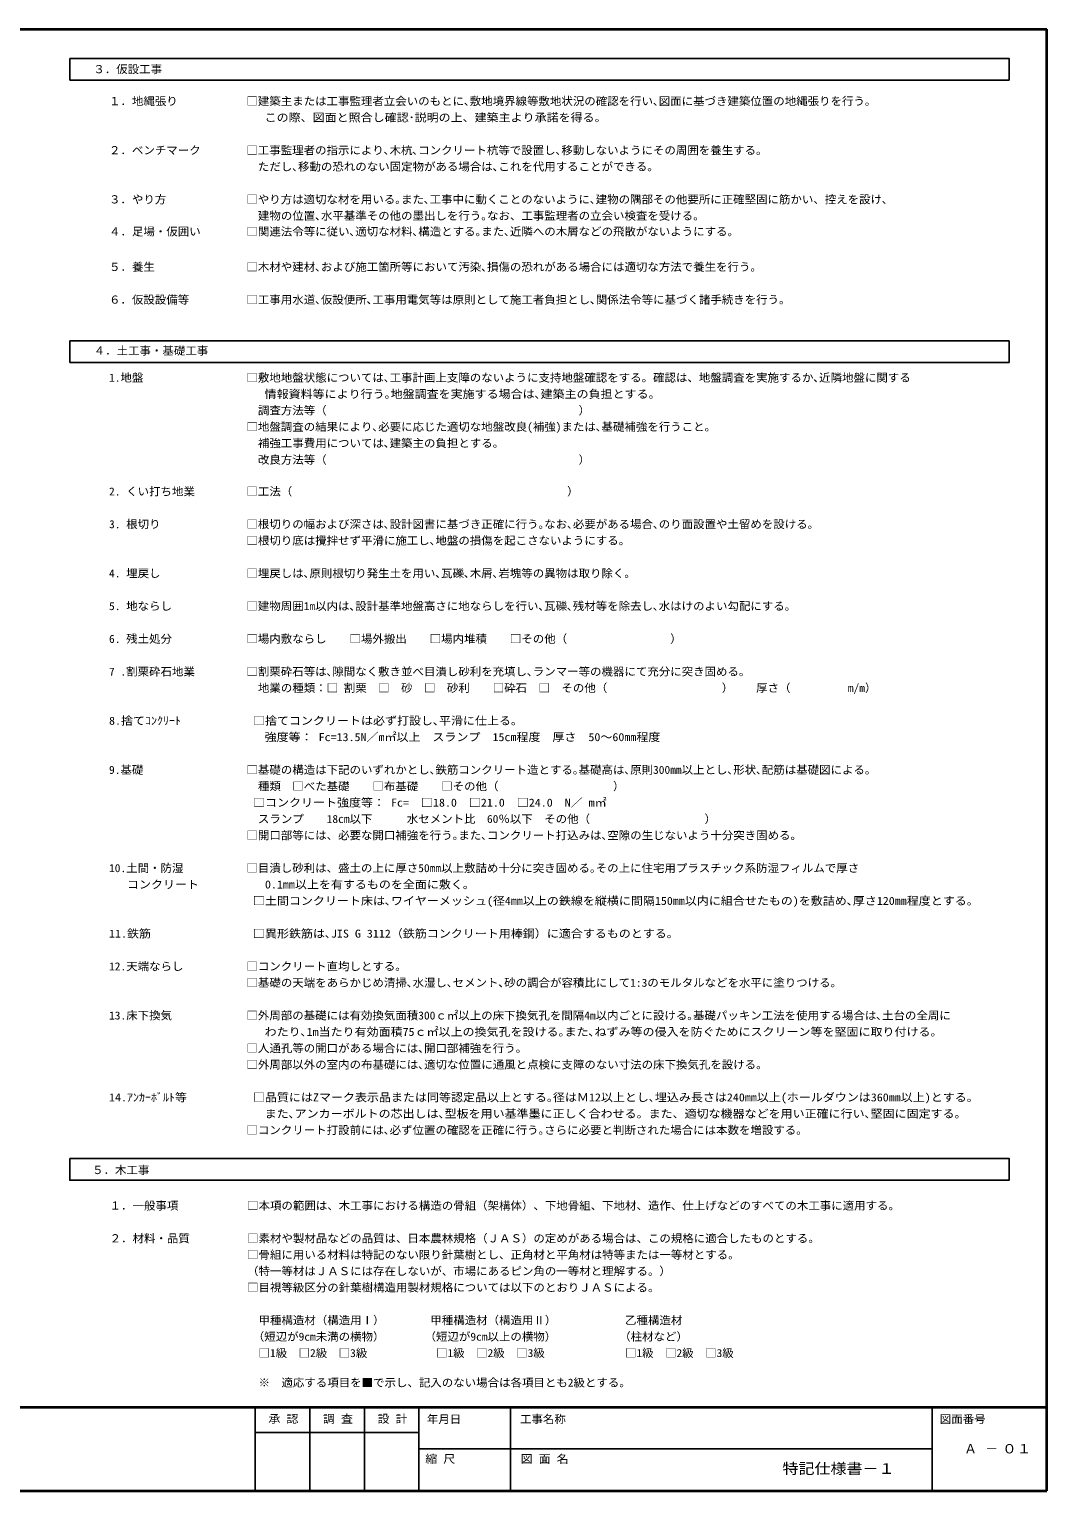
# Model space of a CAD drawing. Units: millimetres, scale not verified. Extents: x -40931 to 15029, y -141958 to 29962.
# Drawn here: x -12951 to 15029, y -10200 to 29962 of the extents above; entities that cross this region are included whole.
import ezdxf
from ezdxf.enums import TextEntityAlignment as Align

# ---------------------------------------------------------------- set-up
doc = ezdxf.new("R2010")
doc.units = ezdxf.units.MM
doc.header["$LTSCALE"] = 100
doc.layers.add('0-0_通り芯', color=7, linetype='Continuous')
doc.layers.add('0-8', color=7, linetype='Continuous')
for name, color, linetype, lineweight in [('0-3_建具', 4, 'Continuous', 25), ('0-4_その他', 6, 'Continuous', 35), ('0-F', 3, 'Continuous', 25)]:
    doc.layers.add(name, color=color, linetype=linetype, lineweight=lineweight)
doc.styles.add('ＭＳ ゴシック', font='')
doc.styles.get('ＭＳ ゴシック').set_extended_font_data('MS Gothic')

msp = doc.modelspace()

# ---------------------------------------------------------------- linework, layer by layer
at = {"layer": '0-3_建具'}
for p, q in [((-11836.5, 28562.5), (-11836.5, 29162.2)), ((13991.1, 28562.5), (-11836.5, 28562.5)), ((-11836.5, 21399.7), (13991.1, 21399.7)), ((-11836.5, 20800), (-11836.5, 21399.7)), ((13991.1, 21399.7), (13991.1, 20800)), ((13991.1, 20800), (-11836.5, 20800))]:
    msp.add_line(p, q, dxfattribs=at)
msp.add_lwpolyline([(-11836.5, 29162.2), (13991.1, 29162.2), (13991.1, 28562.5)], dxfattribs=at)
msp.add_lwpolyline([(-11836.5, -1068.7), (13991.1, -1068.7), (13991.1, -1668.4), (-11836.5, -1668.4)], close=True, dxfattribs=at)
at = {"layer": '0-4_その他'}
for p in [(-40931.2, 29962.2), (15028.8, -10200.5)]:
    msp.add_line(p, (15028.8, 29962.2), dxfattribs=at)
at = {"layer": '0-F', "color": 6, "lineweight": 35}
for p, q in [((-40931.2, -7900.5), (15028.8, -7900.5)), ((-40931.2, -10200.5), (15028.8, -10200.5))]:
    msp.add_line(p, q, dxfattribs=at)
at = {"layer": '0-F'}
for p, q in [((-6734.1, -7900.5), (-6734.1, -10200.5)), ((-5234.1, -7900.5), (-5234.1, -10200.5)), ((-3734.1, -7900.5), (-3734.1, -10200.5)), ((-2234.1, -7900.5), (-2234.1, -10200.5)), ((283.1, -7900.5), (283.1, -10200.5)), ((11877.7, -7900.5), (11877.7, -10200.5)), ((-6734.1, -8600.5), (-2234.1, -8600.5)), ((-2234.1, -9050.5), (11877.7, -9050.5))]:
    msp.add_line(p, q, dxfattribs=at)

# ---------------------------------------------------------------- texts
at = {"layer": '0-0_通り芯', "style": 'ＭＳ ゴシック'}
for s, p in [('Ａ', (12757.9, -9250.5)), ('－', (13341.2, -9250.5))]:
    msp.add_text(s, height=256.6, dxfattribs=at).set_placement(p, align=Align.BOTTOM_LEFT)
at = {"layer": '0-0_通り芯', "style": 'ＭＳ ゴシック', "width": 1.15}
msp.add_text('０１', height=256.6, dxfattribs=at).set_placement((13799.5, -9250.5), align=Align.BOTTOM_LEFT)
at = {"layer": '0-8', "style": 'ＭＳ ゴシック'}
for s, height, width, p in [('３．仮設工事', 219.9, 1.05, (-11187.5, 28686.7)), ('１．地縄張り\u3000\u3000      \u3000□建築主または工事監理者立会いのもとに､敷地境界線等敷地状況の確認を行い､図面に基づき建築位置の地縄張りを行う｡', 219.9, 1.05, (-10756.3, 27809)), ('                          この際、図面と照合し確認･説明の上、建築主より承諾を得る。', 219.9, 1.1, (-10756.3, 27359)), ('２．ベンチマーク        □工事監理者の指示により､木杭､コンクリート杭等で設置し､移動しないようにその周囲を養生する｡', 219.9, 1.05, (-10756.3, 26459)), ('\u3000\u3000\u3000\u3000\u3000\u3000\u3000\u3000\u3000\u3000\u3000\u3000\u3000ただし､移動の恐れのない固定物がある場合は､これを代用することができる｡', 219.9, 1.05, (-10756.3, 26009)), ('３．やり方\u3000\u3000\u3000        □やり方は適切な材を用いる｡また､工事中に動くことのないように､建物の隅部その他要所に正確堅固に筋かい、控えを設け､', 219.9, 1.05, (-10756.3, 25109)), ('\u3000\u3000\u3000\u3000\u3000\u3000\u3000\u3000\u3000\u3000\u3000\u3000\u3000建物の位置､水平基準その他の墨出しを行う｡なお、工事監理者の立会い検査を受ける。', 219.9, 1.05, (-10756.3, 24659)), ('４．足場・仮囲い\u3000\u3000\u3000\u3000□関連法令等に従い､適切な材料､構造とする｡また､近隣への木屑などの飛散がないようにする｡', 219.9, 1.05, (-10756.3, 24225.6)), ('５．養生\u3000\u3000\u3000\u3000\u3000\u3000\u3000\u3000□木材や建材､および施工箇所等において汚染､損傷の恐れがある場合には適切な方法で養生を行う｡', 219.9, 1.05, (-10756.3, 23253.7)), ('６．仮設設備等\u3000\u3000\u3000\u3000\u3000□工事用水道､仮設便所､工事用電気等は原則として施工者負担とし､関係法令等に基づく諸手続きを行う｡', 219.9, 1.05, (-10756.3, 22353.7)), ('４．土工事・基礎工事', 219.9, 1.05, (-11177.5, 20952.9)), ('1.地盤\u3000\u3000\u3000\u3000\u3000\u3000\u3000\u3000\u3000□敷地地盤状態については､工事計画上支障のないように支持地盤確認をする。確認は、地盤調査を実施するか､近隣地盤に関する', 219.9, 1.05, (-10756.3, 20209.9)), ('                          情報資料等により行う｡地盤調査を実施する場合は､建築主の負担とする｡', 219.9, 1.1, (-10756.3, 19759.9)), ('\u3000\u3000\u3000\u3000\u3000\u3000\u3000\u3000\u3000\u3000\u3000\u3000\u3000調査方法等（\u3000\u3000\u3000\u3000\u3000\u3000\u3000\u3000\u3000\u3000\u3000\u3000\u3000\u3000\u3000\u3000\u3000\u3000\u3000\u3000\u3000\u3000）', 219.9, 1.05, (-10756.3, 19309.9)), ('\u3000\u3000\u3000\u3000\u3000\u3000\u3000\u3000\u3000\u3000\u3000\u3000□地盤調査の結果により､必要に応じた適切な地盤改良(補強)または､基礎補強を行うこと｡', 219.9, 1.05, (-10756.3, 18859.9)), ('\u3000\u3000\u3000\u3000\u3000\u3000\u3000\u3000\u3000\u3000\u3000\u3000\u3000補強工事費用については､建築主の負担とする｡\u3000', 219.9, 1.05, (-10756.3, 18409.9)), ('\u3000\u3000\u3000\u3000\u3000\u3000\u3000\u3000\u3000\u3000\u3000\u3000\u3000改良方法等（\u3000\u3000\u3000\u3000\u3000\u3000\u3000\u3000\u3000\u3000\u3000\u3000\u3000\u3000\u3000\u3000\u3000\u3000\u3000\u3000\u3000\u3000）', 219.9, 1.05, (-10756.3, 17955.3)), ('2. くい打ち地業\u3000\u3000\u3000\u3000 □工法（\u3000\u3000\u3000\u3000\u3000\u3000\u3000\u3000\u3000\u3000\u3000\u3000\u3000\u3000\u3000\u3000\u3000\u3000\u3000\u3000\u3000\u3000\u3000\u3000）', 219.9, 1.05, (-10756.3, 17083.6)), ('3. 根切り\u3000\u3000\u3000\u3000\u3000\u3000\u3000 □根切りの幅および深さは､設計図書に基づき正確に行う｡なお､必要がある場合､のり面設置や土留めを設ける｡', 219.9, 1.05, (-10756.3, 16183.6)), ('\u3000\u3000\u3000\u3000\u3000\u3000\u3000\u3000\u3000\u3000\u3000\u3000□根切り底は攪拌せず平滑に施工し､地盤の損傷を起こさないようにする｡', 219.9, 1.05, (-10756.3, 15733.6)), ('4. 埋戻し\u3000\u3000\u3000\u3000\u3000\u3000\u3000 □埋戻しは､原則根切り発生土を用い､瓦礫､木屑､岩塊等の異物は取り除く｡', 219.9, 1.05, (-10756.3, 14833.6)), ('5. 地ならし\u3000\u3000\u3000\u3000\u3000\u3000 □建物周囲1m以内は､設計基準地盤高さに地ならしを行い､瓦礫､残材等を除去し､水はけのよい勾配にする｡ ', 219.9, 1.05, (-10756.3, 13933.6)), ('6. 残土処分\u3000\u3000\u3000\u3000\u3000\u3000 □場内敷ならし\u3000\u3000□場外搬出\u3000\u3000□場内堆積\u3000\u3000□その他（\u3000\u3000\u3000\u3000\u3000\u3000\u3000\u3000\u3000）', 219.9, 1.05, (-10756.3, 13033.6)), ('7 .割栗砕石地業\u3000\u3000\u3000\u3000 □割栗砕石等は､隙間なく敷き並べ目潰し砂利を充填し､ランマー等の機器にて充分に突き固める｡', 219.9, 1.05, (-10756.3, 12133.6)), ('\u3000\u3000\u3000\u3000\u3000\u3000\u3000\u3000\u3000\u3000\u3000\u3000\u3000地業の種類：□ 割栗\u3000□\u3000砂\u3000□\u3000砂利\u3000\u3000□砕石\u3000□\u3000その他（\u3000\u3000\u3000\u3000\u3000\u3000\u3000\u3000\u3000\u3000）\u3000\u3000厚さ（\u3000\u3000\u3000\u3000\u3000m/m）', 219.9, 1.05, (-10756.3, 11683.6)), ('8.捨てｺﾝｸﾘｰﾄ\u3000\u3000\u3000\u3000\u3000\u3000□捨てコンクリートは必ず打設し､平滑に仕上る｡\u3000', 219.9, 1.1, (-10756.3, 10783.6)), ('                          強度等： Fc=13.5N／m㎡以上\u3000スランプ\u300015㎝程度\u3000厚さ\u300050～60㎜程度', 219.9, 1.1, (-10756.3, 10333.6)), ('9.基礎\u3000\u3000\u3000\u3000\u3000\u3000\u3000\u3000\u3000□基礎の構造は下記のいずれかとし､鉄筋コンクリート造とする｡基礎高は､原則300㎜以上とし､形状､配筋は基礎図による｡', 219.9, 1.05, (-10756.3, 9433.6)), ('\u3000\u3000\u3000\u3000\u3000\u3000\u3000\u3000\u3000\u3000\u3000\u3000\u3000種類\u3000□べた基礎\u3000\u3000□布基礎\u3000\u3000□その他（\u3000\u3000\u3000\u3000\u3000\u3000\u3000\u3000\u3000\u3000）', 219.9, 1.05, (-10756.3, 8983.6)), ('\u3000\u3000\u3000\u3000\u3000\u3000\u3000\u3000\u3000\u3000\u3000\u3000□コンクリート強度等： Fc=\u3000□18.0  □21.0\u3000□24.0\u3000N／ m㎡', 219.9, 1.1, (-10756.3, 8533.6)), ('\u3000\u3000\u3000\u3000\u3000\u3000\u3000\u3000\u3000\u3000\u3000\u3000\u3000スランプ\u3000\u300018㎝以下\u3000\u3000\u3000水セメント比\u300060％以下\u3000その他（\u3000\u3000\u3000\u3000\u3000\u3000\u3000\u3000\u3000\u3000）', 219.9, 1.05, (-10756.3, 8083.6)), ('\u3000\u3000\u3000\u3000\u3000\u3000\u3000\u3000\u3000\u3000\u3000\u3000□開口部等には、必要な開口補強を行う｡また､コンクリート打込みは､空隙の生じないよう十分突き固める｡', 219.9, 1.05, (-10756.3, 7633.6)), ('10.土間・防湿\u3000\u3000\u3000\u3000\u3000 □目潰し砂利は、盛土の上に厚さ50㎜以上敷詰め十分に突き固める｡その上に住宅用プラスチック系防湿フィルムで厚さ', 219.9, 1.05, (-10756.3, 6733.6)), ('   コンクリート\u3000\u3000\u3000\u3000\u3000 0.1㎜以上を有するものを全面に敷く｡', 219.9, 1.1, (-10756.3, 6283.6)), ('\u3000\u3000\u3000\u3000\u3000\u3000\u3000\u3000\u3000      □土間コンクリート床は､ワイヤーメッシュ(径4㎜以上の鉄線を縦横に間隔150㎜以内に組合せたもの)を敷詰め､厚さ120㎜程度とする。', 219.9, 1.1, (-10756.3, 5833.6)), ('11.鉄筋\u3000\u3000 \u3000\u3000\u3000\u3000\u3000\u3000□異形鉄筋は､JIS G 3112（鉄筋コンクリート用棒鋼）に適合するものとする｡', 219.9, 1.1, (-10756.3, 4933.6)), ('12.天端ならし\u3000\u3000 \u3000\u3000\u3000□コンクリート直均しとする｡', 219.9, 1.05, (-10756.3, 4033.6)), ('\u3000\u3000\u3000\u3000\u3000\u3000\u3000\u3000\u3000\u3000\u3000\u3000□基礎の天端をあらかじめ清掃､水湿し､セメント､砂の調合が容積比にして1:3のモルタルなどを水平に塗りつける｡', 219.9, 1.05, (-10756.3, 3583.6)), ('13.床下換気\u3000\u3000\u3000\u3000\u3000\u3000 □外周部の基礎には有効換気面積300ｃ㎡以上の床下換気孔を間隔4m以内ごとに設ける｡基礎パッキン工法を使用する場合は､土台の全周に', 219.9, 1.05, (-10756.3, 2683.6)), ('                          わたり､1m当たり有効面積75ｃ㎡以上の換気孔を設ける｡また､ねずみ等の侵入を防ぐためにスクリーン等を堅固に取り付ける｡', 219.9, 1.1, (-10756.3, 2233.6)), ('\u3000\u3000\u3000\u3000\u3000\u3000\u3000\u3000\u3000\u3000\u3000\u3000□人通孔等の開口がある場合には､開口部補強を行う。', 219.9, 1.05, (-10756.3, 1783.6)), ('\u3000\u3000\u3000\u3000\u3000\u3000\u3000\u3000\u3000\u3000\u3000\u3000□外周部以外の室内の布基礎には､適切な位置に通風と点検に支障のない寸法の床下換気孔を設ける｡', 219.9, 1.05, (-10756.3, 1333.6)), ('14.ｱﾝｶｰﾎﾞﾙﾄ等\u3000\u3000\u3000\u3000\u3000 □品質にはZマーク表示品または同等認定品以上とする｡径はＭ12以上とし､埋込み長さは240㎜以上(ホールダウンは360㎜以上)とする｡', 219.9, 1.1, (-10756.3, 433.6)), ('                          また､アンカーボルトの芯出しは､型板を用い基準墨に正しく合わせる。また、適切な機器などを用い正確に行い､堅固に固定する｡', 219.9, 1.1, (-10756.3, -16.4)), ('\u3000\u3000\u3000\u3000\u3000\u3000\u3000\u3000\u3000\u3000\u3000\u3000□コンクリート打設前には､必ず位置の確認を正確に行う｡さらに必要と判断された場合には本数を増設する｡', 219.9, 1.05, (-10756.3, -466.4)), ('５．木工事', 219.9, 1.05, (-11221.2, -1563.5)), ('１．一般事項\u3000\u3000\u3000\u3000\u3000\u3000□本項の範囲は、木工事における構造の骨組（架構体）、下地骨組、下地材、造作、仕上げなどのすべての木工事に適用する。', 219.9, 1.05, (-10739.9, -2542)), ('２．材料・品質\u3000\u3000\u3000\u3000\u3000□素材や製材品などの品質は、日本農林規格（ＪＡＳ）の定めがある場合は、この規格に適合したものとする。', 219.9, 1.05, (-10739.9, -3442)), ('\u3000\u3000\u3000\u3000\u3000\u3000\u3000\u3000\u3000\u3000\u3000\u3000□骨組に用いる材料は特記のない限り針葉樹とし、正角材と平角材は特等または一等材とする。', 219.9, 1.05, (-10739.9, -3892)), ('\u3000\u3000\u3000\u3000\u3000\u3000\u3000\u3000\u3000\u3000\u3000\u3000（特一等材はＪＡＳには存在しないが、市場にあるピン角の一等材と理解する。）', 219.9, 1.05, (-10739.9, -4342)), ('\u3000\u3000\u3000\u3000\u3000\u3000\u3000\u3000\u3000\u3000\u3000\u3000□目視等級区分の針葉樹構造用製材規格については以下のとおりＪＡＳによる。', 219.9, 1.05, (-10739.9, -4792)), ('\u3000\u3000\u3000\u3000\u3000\u3000\u3000\u3000\u3000\u3000\u3000\u3000\u3000甲種構造材（構造用Ⅰ）\u3000\u3000\u3000\u3000甲種構造材（構造用Ⅱ）\u3000\u3000\u3000\u3000\u3000\u3000乙種構造材', 219.9, 1.05, (-10739.9, -5692)), ('\u3000\u3000\u3000\u3000\u3000\u3000\u3000\u3000\u3000\u3000\u3000 \u3000（短辺が9cm未満の横物）\u3000\u3000\u3000 （短辺が9cm以上の横物）\u3000\u3000\u3000\u3000\u3000 （柱材など）', 219.9, 1.05, (-10739.9, -6142)), ('\u3000\u3000\u3000\u3000\u3000\u3000\u3000\u3000\u3000\u3000\u3000\u3000\u3000□1級\u3000□2級\u3000□3級\u3000\u3000\u3000\u3000\u3000\u3000□1級\u3000□2級\u3000□3級\u3000\u3000\u3000\u3000\u3000\u3000\u3000□1級\u3000□2級\u3000□3級', 219.9, 1.05, (-10739.9, -6592)), ('\u3000\u3000\u3000\u3000\u3000\u3000\u3000\u3000\u3000\u3000\u3000\u3000\u3000※\u3000適応する項目を■で示し、記入のない場合は各項目とも2級とする。', 219.9, 1.05, (-10739.9, -7405.5)), ('特記仕様書－１', 293.3, 1.1, (7761.9, -9824.1))]:
    msp.add_text(s, height=height, dxfattribs=dict(at, width=width)).set_placement(p, align=Align.BOTTOM_LEFT)
at = {"layer": '0-F', "color": 7, "style": 'ＭＳ ゴシック'}
for s, width, p in [('承 認', 1.1, (-6374.1, -8400.5)), ('調 査', 1.1, (-4874.1, -8400.5)), ('設 計', 1.1, (-3374.1, -8400.5)), ('年月日', 1.05, (-2016.3, -8409.1)), ('工事名称', 1.05, (544.1, -8409.1)), ('図面番号', 1.05, (12087.4, -8409.1)), ('縮 尺', 1.1, (-2061.2, -9502.5)), ('図 面 名', 1.1, (561.4, -9502.5))]:
    msp.add_text(s, height=219.9, dxfattribs=dict(at, width=width)).set_placement(p, align=Align.BOTTOM_LEFT)

doc.saveas('drawing.dxf')
